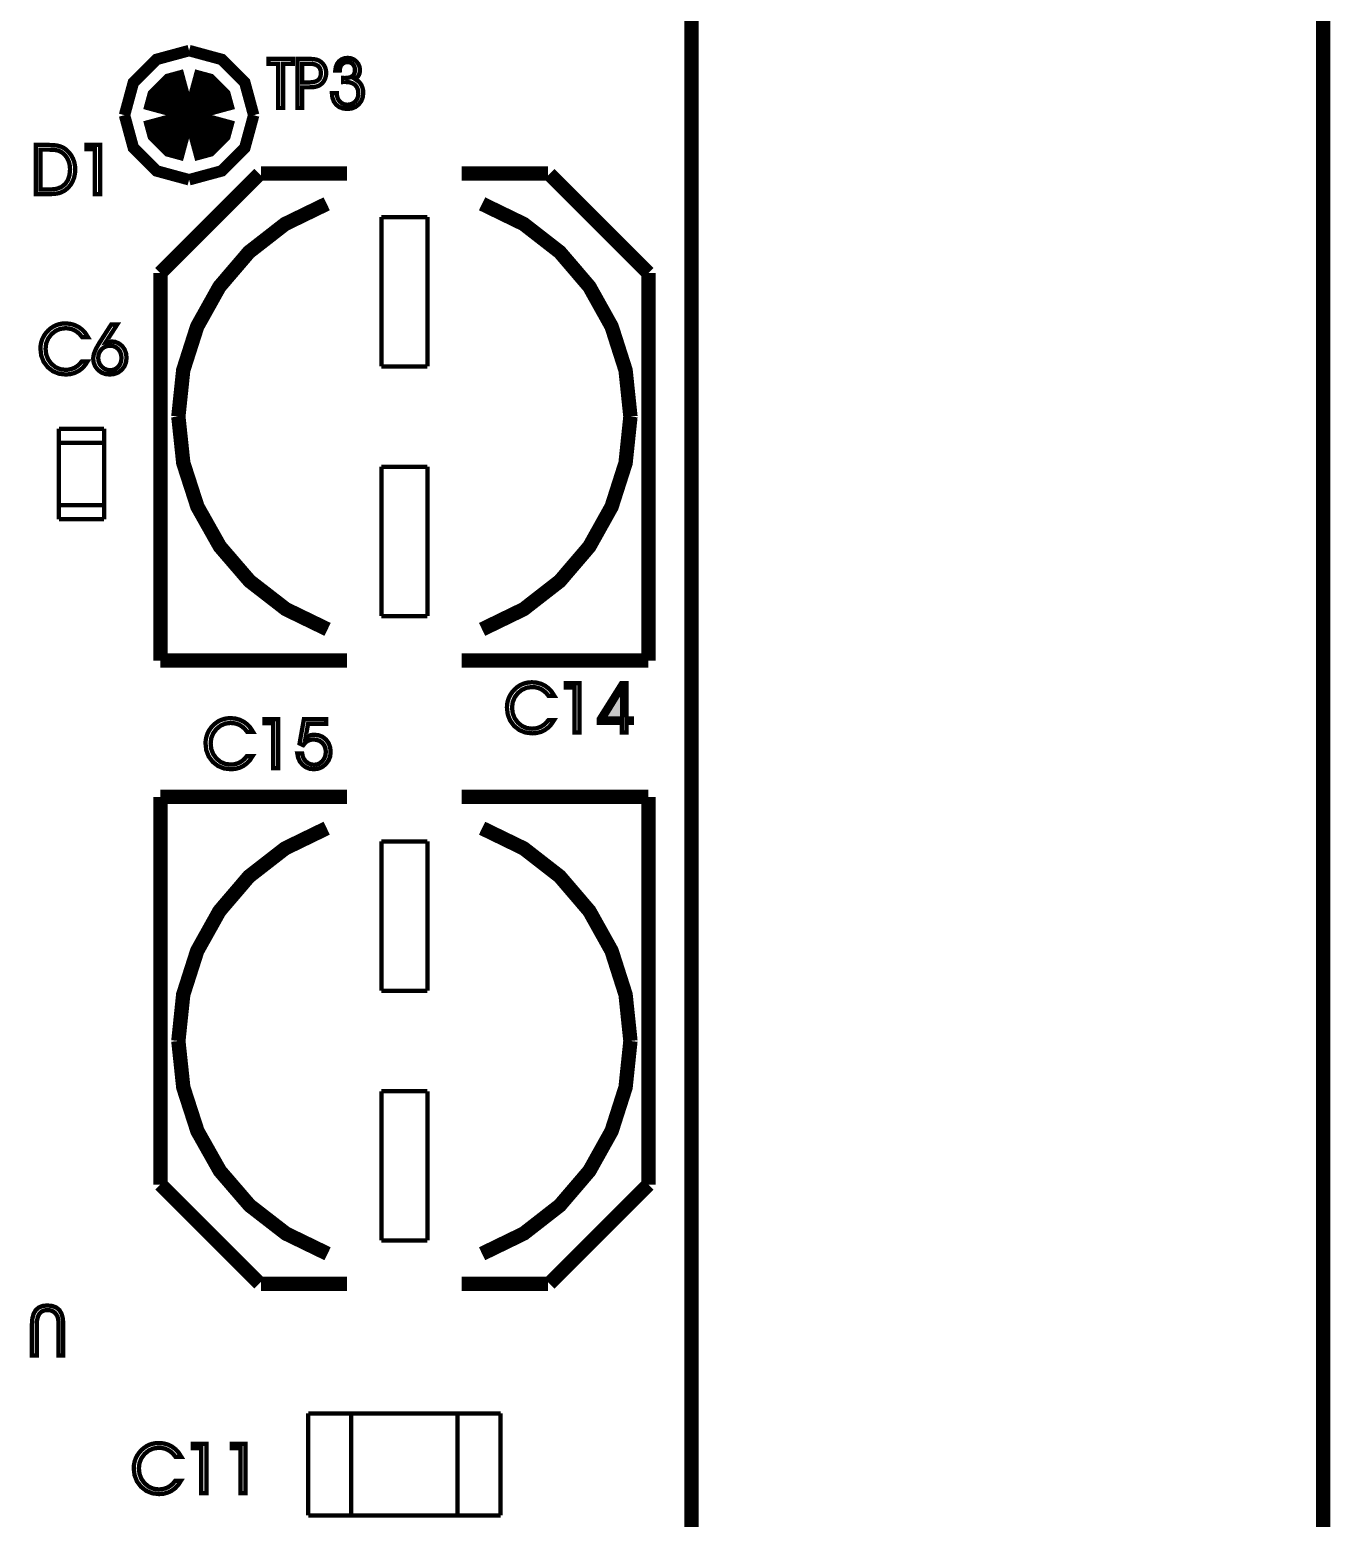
# Model space of a CAD drawing. Extents: x -1.96 to 2.19, y -1.6 to 2.11.
# Drawn here: x 1.281 to 2.187, y 0.451 to 1.488 of the extents above; entities that cross this region are included whole.
import ezdxf

# ---------------------------------------------------------------- set-up
doc = ezdxf.new("R2010")
doc.units = 0
doc.header["$LTSCALE"] = 0.000394
for name, color, linetype in [('KO', 7, 'CONTINUOUS'), ('M4', 7, 'CONTINUOUS'), ('ML', 7, 'CONTINUOUS'), ('TO', 7, 'CONTINUOUS')]:
    doc.layers.add(name, color=color, linetype=linetype)

msp = doc.modelspace()

# ---------------------------------------------------------------- linework, layer by layer
at = {"layer": 'KO', "color": 7, "linetype": 'CONTINUOUS', "const_width": 0.01}
for points in [[(1.741563, -1.596524), (1.741563, 2.103472)], [(2.181563, -1.596524), (2.181563, 2.103472)]]:
    msp.add_lwpolyline(points, dxfattribs=at)
at = {"layer": 'M4', "color": 7, "linetype": 'CONTINUOUS', "const_width": 0.003}
for points in [[(1.525563, 1.253472), (1.525563, 1.357472)], [(1.525563, 1.357472), (1.557563, 1.357472)], [(1.557563, 1.253472), (1.557563, 1.357472)], [(1.525563, 1.253472), (1.557563, 1.253472)], [(1.300815, 1.209969), (1.332307, 1.209969)], [(1.300815, 1.146976), (1.300815, 1.209969)], [(1.332307, 1.146976), (1.332307, 1.209969)], [(1.300815, 1.200126), (1.332307, 1.200126)], [(1.525563, 1.079472), (1.525563, 1.183472)], [(1.525563, 1.183472), (1.557563, 1.183472)], [(1.557563, 1.079472), (1.557563, 1.183472)], [(1.300815, 1.156819), (1.332307, 1.156819)], [(1.300815, 1.146976), (1.332307, 1.146976)], [(1.525563, 1.079472), (1.557563, 1.079472)], [(1.525563, 0.818472), (1.525563, 0.922472)], [(1.525563, 0.922472), (1.557563, 0.922472)], [(1.557563, 0.818472), (1.557563, 0.922472)], [(1.525563, 0.818472), (1.557563, 0.818472)], [(1.525563, 0.644472), (1.525563, 0.748472)], [(1.525563, 0.748472), (1.557563, 0.748472)], [(1.557563, 0.644472), (1.557563, 0.748472)], [(1.525563, 0.644472), (1.557563, 0.644472)], [(1.474563, 0.452972), (1.474563, 0.523972)], [(1.474563, 0.523972), (1.608563, 0.523972)], [(1.504563, 0.452972), (1.504563, 0.523972)], [(1.578563, 0.523972), (1.608563, 0.523972)], [(1.578563, 0.452972), (1.578563, 0.523972)], [(1.608563, 0.452972), (1.608563, 0.523972)], [(1.474563, 0.452972), (1.608563, 0.452972)]]:
    msp.add_lwpolyline(points, dxfattribs=at)
at = {"layer": 'ML', "color": 7, "linetype": 'CONTINUOUS', "const_width": 0.0325}
for points in [[(1.391563, 1.44472), (1.383373, 1.442497), (1.377539, 1.436662), (1.375315, 1.428472)], [(1.391563, 1.44472), (1.383373, 1.442497), (1.377539, 1.436662), (1.375315, 1.428472)], [(1.407811, 1.428472), (1.405587, 1.436662), (1.399753, 1.442497), (1.391563, 1.44472)], [(1.407811, 1.428472), (1.405587, 1.436662), (1.399753, 1.442497), (1.391563, 1.44472)], [(1.375315, 1.428472), (1.377539, 1.420283), (1.383373, 1.414448), (1.391563, 1.412224)], [(1.375315, 1.428472), (1.377539, 1.420283), (1.383373, 1.414448), (1.391563, 1.412224)], [(1.391563, 1.412224), (1.399753, 1.414448), (1.405587, 1.420283), (1.407811, 1.428472)], [(1.391563, 1.412224), (1.399753, 1.414448), (1.405587, 1.420283), (1.407811, 1.428472)]]:
    msp.add_lwpolyline(points, dxfattribs=at)
at = {"layer": 'TO', "color": 7, "linetype": 'CONTINUOUS'}
for points, const_width in [([(1.391563, 1.473469), (1.368881, 1.46731), (1.352722, 1.451153), (1.346563, 1.428472)], 0.008), ([(1.391563, 1.473469), (1.368881, 1.46731), (1.352722, 1.451153), (1.346563, 1.428472)], 0.008), ([(1.436563, 1.428472), (1.430404, 1.451153), (1.414245, 1.46731), (1.391563, 1.473469)], 0.008), ([(1.436563, 1.428472), (1.430404, 1.451153), (1.414245, 1.46731), (1.391563, 1.473469)], 0.008), ([(1.457051, 1.433472), (1.453689, 1.433472), (1.453689, 1.464339), (1.446843, 1.464339), (1.446843, 1.467701), (1.463894, 1.467701), (1.463894, 1.464339), (1.457051, 1.464339), (1.457051, 1.433472)], 0.003), ([(1.457051, 1.433472), (1.453689, 1.433472), (1.453689, 1.464339), (1.446843, 1.464339), (1.446843, 1.467701), (1.463894, 1.467701), (1.463894, 1.464339), (1.457051, 1.464339), (1.457051, 1.433472)], 0.003), ([(1.466988, 1.467701), (1.474252, 1.467701), (1.476198, 1.467664), (1.477866, 1.467555), (1.479256, 1.467374), (1.480442, 1.467112), (1.481483, 1.466758), (1.482386, 1.466315), (1.483777, 1.465316), (1.484933, 1.464137), (1.485854, 1.462776), (1.486526, 1.461263), (1.486929, 1.45963), (1.487063, 1.457874), (1.486943, 1.456192), (1.486581, 1.454599), (1.485972, 1.453091), (1.485147, 1.451723), (1.484131, 1.450559), (1.482925, 1.449598), (1.481958, 1.449043), (1.480874, 1.448598), (1.479673, 1.448268), (1.478293, 1.448041), (1.476685, 1.447904), (1.474843, 1.447858), (1.47035, 1.447858), (1.47035, 1.433472), (1.466988, 1.433472), (1.466988, 1.467701)], 0.003), ([(1.466988, 1.467701), (1.474252, 1.467701), (1.476198, 1.467664), (1.477866, 1.467555), (1.479256, 1.467374), (1.480442, 1.467112), (1.481483, 1.466758), (1.482386, 1.466315), (1.483777, 1.465316), (1.484933, 1.464137), (1.485854, 1.462776), (1.486526, 1.461263), (1.486929, 1.45963), (1.487063, 1.457874), (1.486943, 1.456192), (1.486581, 1.454599), (1.485972, 1.453091), (1.485147, 1.451723), (1.484131, 1.450559), (1.482925, 1.449598), (1.481958, 1.449043), (1.480874, 1.448598), (1.479673, 1.448268), (1.478293, 1.448041), (1.476685, 1.447904), (1.474843, 1.447858), (1.47035, 1.447858), (1.47035, 1.433472), (1.466988, 1.433472), (1.466988, 1.467701)], 0.003), ([(1.47035, 1.464339), (1.47035, 1.451291), (1.475311, 1.451291), (1.47783, 1.451466), (1.479867, 1.451991), (1.481425, 1.452866), (1.482521, 1.454107), (1.483178, 1.455729), (1.483398, 1.457736), (1.483176, 1.459818), (1.482513, 1.461489), (1.481409, 1.462752), (1.479816, 1.463634), (1.477689, 1.464163), (1.475028, 1.464339), (1.47035, 1.464339)], 0.003), ([(1.47035, 1.464339), (1.47035, 1.451291), (1.475311, 1.451291), (1.47783, 1.451466), (1.479867, 1.451991), (1.481425, 1.452866), (1.482521, 1.454107), (1.483178, 1.455729), (1.483398, 1.457736), (1.483176, 1.459818), (1.482513, 1.461489), (1.481409, 1.462752), (1.479816, 1.463634), (1.477689, 1.464163), (1.475028, 1.464339), (1.47035, 1.464339)], 0.003), ([(1.494461, 1.443862), (1.494461, 1.443583), (1.494694, 1.44145), (1.495395, 1.439575), (1.496563, 1.437957), (1.498078, 1.436719), (1.499813, 1.435976), (1.501772, 1.435728), (1.503878, 1.435974), (1.505723, 1.436713), (1.507307, 1.437949), (1.508516, 1.439568), (1.50924, 1.44146), (1.50948, 1.44363), (1.509225, 1.446036), (1.508458, 1.448024), (1.507181, 1.449591), (1.505407, 1.450721), (1.503157, 1.451397), (1.500433, 1.451622), (1.500045, 1.451622), (1.49972, 1.45162), (1.499461, 1.451614), (1.499241, 1.451604), (1.499042, 1.45159), (1.498858, 1.451575), (1.498858, 1.454421), (1.499038, 1.454406), (1.499225, 1.454392), (1.499421, 1.454382), (1.499662, 1.454376), (1.499968, 1.454374), (1.500343, 1.454374), (1.502411, 1.454529), (1.504106, 1.454995), (1.505429, 1.455772), (1.506374, 1.45686), (1.506941, 1.458249), (1.50713, 1.459941), (1.506967, 1.461451), (1.50648, 1.462769), (1.505669, 1.463898), (1.504617, 1.464759), (1.503397, 1.465274), (1.502012, 1.465445), (1.500455, 1.465277), (1.499139, 1.464772), (1.498063, 1.463929), (1.497258, 1.462784), (1.496764, 1.461371), (1.496579, 1.459685), (1.493449, 1.459685), (1.49383, 1.462168), (1.494683, 1.464284), (1.496012, 1.466031), (1.497744, 1.467337), (1.499798, 1.468121), (1.502173, 1.468382), (1.504392, 1.468104), (1.506379, 1.467269), (1.508134, 1.465878), (1.509499, 1.464107), (1.510318, 1.462127), (1.510591, 1.459941), (1.510502, 1.458637), (1.510238, 1.457449), (1.509803, 1.456378), (1.509168, 1.455397), (1.508325, 1.45447), (1.507276, 1.453594), (1.508984, 1.452507), (1.510386, 1.451212), (1.51148, 1.449705), (1.512263, 1.447995), (1.512735, 1.44608), (1.512894, 1.443961), (1.512548, 1.440975), (1.511511, 1.438324), (1.50978, 1.436008), (1.507525, 1.434222), (1.50492, 1.433149), (1.501965, 1.432791), (1.498853, 1.43312), (1.49621, 1.434106), (1.494035, 1.435752), (1.49241, 1.437968), (1.491415, 1.440672), (1.491051, 1.443862), (1.494461, 1.443862)], 0.003), ([(1.494461, 1.443862), (1.494461, 1.443583), (1.494694, 1.44145), (1.495395, 1.439575), (1.496563, 1.437957), (1.498078, 1.436719), (1.499813, 1.435976), (1.501772, 1.435728), (1.503878, 1.435974), (1.505723, 1.436713), (1.507307, 1.437949), (1.508516, 1.439568), (1.50924, 1.44146), (1.50948, 1.44363), (1.509225, 1.446036), (1.508458, 1.448024), (1.507181, 1.449591), (1.505407, 1.450721), (1.503157, 1.451397), (1.500433, 1.451622), (1.500045, 1.451622), (1.49972, 1.45162), (1.499461, 1.451614), (1.499241, 1.451604), (1.499042, 1.45159), (1.498858, 1.451575), (1.498858, 1.454421), (1.499038, 1.454406), (1.499225, 1.454392), (1.499421, 1.454382), (1.499662, 1.454376), (1.499968, 1.454374), (1.500343, 1.454374), (1.502411, 1.454529), (1.504106, 1.454995), (1.505429, 1.455772), (1.506374, 1.45686), (1.506941, 1.458249), (1.50713, 1.459941), (1.506967, 1.461451), (1.50648, 1.462769), (1.505669, 1.463898), (1.504617, 1.464759), (1.503397, 1.465274), (1.502012, 1.465445), (1.500455, 1.465277), (1.499139, 1.464772), (1.498063, 1.463929), (1.497258, 1.462784), (1.496764, 1.461371), (1.496579, 1.459685), (1.493449, 1.459685), (1.49383, 1.462168), (1.494683, 1.464284), (1.496012, 1.466031), (1.497744, 1.467337), (1.499798, 1.468121), (1.502173, 1.468382), (1.504392, 1.468104), (1.506379, 1.467269), (1.508134, 1.465878), (1.509499, 1.464107), (1.510318, 1.462127), (1.510591, 1.459941), (1.510502, 1.458637), (1.510238, 1.457449), (1.509803, 1.456378), (1.509168, 1.455397), (1.508325, 1.45447), (1.507276, 1.453594), (1.508984, 1.452507), (1.510386, 1.451212), (1.51148, 1.449705), (1.512263, 1.447995), (1.512735, 1.44608), (1.512894, 1.443961), (1.512548, 1.440975), (1.511511, 1.438324), (1.50978, 1.436008), (1.507525, 1.434222), (1.50492, 1.433149), (1.501965, 1.432791), (1.498853, 1.43312), (1.49621, 1.434106), (1.494035, 1.435752), (1.49241, 1.437968), (1.491415, 1.440672), (1.491051, 1.443862), (1.494461, 1.443862)], 0.003), ([(1.346563, 1.428472), (1.352722, 1.405792), (1.368881, 1.389635), (1.391563, 1.383476)], 0.008), ([(1.346563, 1.428472), (1.352722, 1.405792), (1.368881, 1.389635), (1.391563, 1.383476)], 0.008), ([(1.391563, 1.383476), (1.414245, 1.389635), (1.430404, 1.405792), (1.436563, 1.428472)], 0.008), ([(1.391563, 1.383476), (1.414245, 1.389635), (1.430404, 1.405792), (1.436563, 1.428472)], 0.008), ([(1.28474, 1.407701), (1.294472, 1.407701), (1.297011, 1.407612), (1.299264, 1.407346), (1.301228, 1.406898), (1.302986, 1.406262), (1.304596, 1.40541), (1.306059, 1.404339), (1.307876, 1.402571), (1.309397, 1.400558), (1.310626, 1.398299), (1.311527, 1.39586), (1.312065, 1.393314), (1.312244, 1.390657), (1.312046, 1.387724), (1.31145, 1.38497), (1.310457, 1.382394), (1.309102, 1.380061), (1.307417, 1.378037), (1.305402, 1.376319), (1.303923, 1.375398), (1.302363, 1.374668), (1.300724, 1.37413), (1.298745, 1.373763), (1.296159, 1.373545), (1.292965, 1.373472), (1.28474, 1.373472), (1.28474, 1.407701)], 0.003), ([(1.28474, 1.407701), (1.294472, 1.407701), (1.297011, 1.407612), (1.299264, 1.407346), (1.301228, 1.406898), (1.302986, 1.406262), (1.304596, 1.40541), (1.306059, 1.404339), (1.307876, 1.402571), (1.309397, 1.400558), (1.310626, 1.398299), (1.311527, 1.39586), (1.312065, 1.393314), (1.312244, 1.390657), (1.312046, 1.387724), (1.31145, 1.38497), (1.310457, 1.382394), (1.309102, 1.380061), (1.307417, 1.378037), (1.305402, 1.376319), (1.303923, 1.375398), (1.302363, 1.374668), (1.300724, 1.37413), (1.298745, 1.373763), (1.296159, 1.373545), (1.292965, 1.373472), (1.28474, 1.373472), (1.28474, 1.407701)], 0.003), ([(1.288055, 1.404437), (1.288055, 1.376689), (1.295035, 1.376689), (1.299056, 1.377096), (1.30241, 1.378319), (1.305094, 1.380358), (1.307056, 1.383144), (1.308234, 1.386608), (1.308626, 1.390748), (1.308493, 1.392934), (1.308094, 1.395004), (1.307433, 1.396957), (1.306515, 1.398751), (1.305368, 1.400345), (1.303996, 1.401732), (1.302838, 1.402611), (1.301593, 1.403305), (1.30026, 1.403811), (1.29867, 1.404159), (1.296664, 1.404367), (1.29424, 1.404437), (1.288055, 1.404437)], 0.003), ([(1.288055, 1.404437), (1.288055, 1.376689), (1.295035, 1.376689), (1.299056, 1.377096), (1.30241, 1.378319), (1.305094, 1.380358), (1.307056, 1.383144), (1.308234, 1.386608), (1.308626, 1.390748), (1.308493, 1.392934), (1.308094, 1.395004), (1.307433, 1.396957), (1.306515, 1.398751), (1.305368, 1.400345), (1.303996, 1.401732), (1.302838, 1.402611), (1.301593, 1.403305), (1.30026, 1.403811), (1.29867, 1.404159), (1.296664, 1.404367), (1.29424, 1.404437), (1.288055, 1.404437)], 0.003), ([(1.329559, 1.373472), (1.325988, 1.373472), (1.325988, 1.404764), (1.32002, 1.404764), (1.32002, 1.407701), (1.329559, 1.407701), (1.329559, 1.373472)], 0.003), ([(1.329559, 1.373472), (1.325988, 1.373472), (1.325988, 1.404764), (1.32002, 1.404764), (1.32002, 1.407701), (1.329559, 1.407701), (1.329559, 1.373472)], 0.003), ([(1.371563, 1.318472), (1.440563, 1.387472)], 0.01), ([(1.441563, 1.387764), (1.501563, 1.387764)], 0.01), ([(1.581563, 1.387764), (1.641563, 1.387764)], 0.01), ([(1.642563, 1.387472), (1.711563, 1.318472)], 0.01), ([(1.487429, 1.36672), (1.458416, 1.35262), (1.433298, 1.33307), (1.412691, 1.308974), (1.39721, 1.281239), (1.38747, 1.25077), (1.384087, 1.218472)], 0.01), ([(1.487429, 1.36672), (1.458416, 1.35262), (1.433298, 1.33307), (1.412691, 1.308974), (1.39721, 1.281239), (1.38747, 1.25077), (1.384087, 1.218472)], 0.01), ([(1.699035, 1.218472), (1.695652, 1.25077), (1.685912, 1.281239), (1.670431, 1.308974), (1.649824, 1.33307), (1.624706, 1.35262), (1.595693, 1.36672)], 0.01), ([(1.699035, 1.218472), (1.695652, 1.25077), (1.685912, 1.281239), (1.670431, 1.308974), (1.649824, 1.33307), (1.624706, 1.35262), (1.595693, 1.36672)], 0.01), ([(1.371563, 1.048472), (1.371563, 1.318472)], 0.01), ([(1.711563, 1.048472), (1.711563, 1.318472)], 0.01), ([(1.317028, 1.273843), (1.315434, 1.275784), (1.313718, 1.277353), (1.311878, 1.278543), (1.309894, 1.279379), (1.307732, 1.27988), (1.305394, 1.280047), (1.301768, 1.279577), (1.298511, 1.278166), (1.295622, 1.275819), (1.29337, 1.272816), (1.29202, 1.26946), (1.291571, 1.265748), (1.29202, 1.261829), (1.293365, 1.258341), (1.295606, 1.255283), (1.298485, 1.252923), (1.301746, 1.251505), (1.305394, 1.251031), (1.307686, 1.251197), (1.309827, 1.251692), (1.311815, 1.252516), (1.313641, 1.253666), (1.3153, 1.255141), (1.316795, 1.256937), (1.320791, 1.256937), (1.319049, 1.254244), (1.316949, 1.25199), (1.314492, 1.250173), (1.311754, 1.248851), (1.3088, 1.248056), (1.305626, 1.247791), (1.300874, 1.248364), (1.296679, 1.25008), (1.293039, 1.252941), (1.290239, 1.256655), (1.288559, 1.260942), (1.288, 1.265795), (1.288152, 1.268151), (1.288607, 1.270424), (1.289362, 1.272614), (1.290412, 1.274695), (1.291744, 1.276631), (1.293358, 1.278425), (1.295055, 1.279923), (1.296885, 1.281155), (1.298846, 1.282122), (1.300933, 1.282823), (1.303131, 1.283242), (1.305441, 1.283382), (1.30873, 1.283106), (1.311789, 1.282278), (1.314622, 1.280898), (1.317152, 1.279006), (1.319302, 1.276655), (1.321071, 1.273843), (1.317028, 1.273843)], 0.003), ([(1.317028, 1.273843), (1.315434, 1.275784), (1.313718, 1.277353), (1.311878, 1.278543), (1.309894, 1.279379), (1.307732, 1.27988), (1.305394, 1.280047), (1.301768, 1.279577), (1.298511, 1.278166), (1.295622, 1.275819), (1.29337, 1.272816), (1.29202, 1.26946), (1.291571, 1.265748), (1.29202, 1.261829), (1.293365, 1.258341), (1.295606, 1.255283), (1.298485, 1.252923), (1.301746, 1.251505), (1.305394, 1.251031), (1.307686, 1.251197), (1.309827, 1.251692), (1.311815, 1.252516), (1.313641, 1.253666), (1.3153, 1.255141), (1.316795, 1.256937), (1.320791, 1.256937), (1.319049, 1.254244), (1.316949, 1.25199), (1.314492, 1.250173), (1.311754, 1.248851), (1.3088, 1.248056), (1.305626, 1.247791), (1.300874, 1.248364), (1.296679, 1.25008), (1.293039, 1.252941), (1.290239, 1.256655), (1.288559, 1.260942), (1.288, 1.265795), (1.288152, 1.268151), (1.288607, 1.270424), (1.289362, 1.272614), (1.290412, 1.274695), (1.291744, 1.276631), (1.293358, 1.278425), (1.295055, 1.279923), (1.296885, 1.281155), (1.298846, 1.282122), (1.300933, 1.282823), (1.303131, 1.283242), (1.305441, 1.283382), (1.30873, 1.283106), (1.311789, 1.282278), (1.314622, 1.280898), (1.317152, 1.279006), (1.319302, 1.276655), (1.321071, 1.273843), (1.317028, 1.273843)], 0.003), ([(1.337358, 1.282701), (1.341539, 1.282701), (1.333555, 1.270339), (1.334268, 1.270492), (1.334942, 1.27062), (1.335579, 1.27072), (1.33617, 1.270794), (1.336723, 1.270837), (1.33724, 1.27085), (1.340164, 1.27049), (1.342731, 1.269409), (1.344941, 1.26761), (1.346632, 1.265257), (1.347644, 1.262537), (1.34798, 1.259449), (1.347612, 1.256285), (1.346508, 1.253502), (1.344669, 1.251102), (1.342264, 1.249264), (1.339466, 1.24816), (1.336276, 1.247791), (1.333143, 1.248153), (1.330391, 1.249237), (1.32802, 1.251047), (1.326196, 1.253384), (1.325101, 1.25606), (1.324736, 1.259071), (1.325207, 1.26207), (1.32662, 1.265611), (1.328972, 1.269697), (1.329231, 1.270087), (1.329442, 1.270409), (1.329606, 1.270665), (1.337358, 1.282701)], 0.003), ([(1.337358, 1.282701), (1.341539, 1.282701), (1.333555, 1.270339), (1.334268, 1.270492), (1.334942, 1.27062), (1.335579, 1.27072), (1.33617, 1.270794), (1.336723, 1.270837), (1.33724, 1.27085), (1.340164, 1.27049), (1.342731, 1.269409), (1.344941, 1.26761), (1.346632, 1.265257), (1.347644, 1.262537), (1.34798, 1.259449), (1.347612, 1.256285), (1.346508, 1.253502), (1.344669, 1.251102), (1.342264, 1.249264), (1.339466, 1.24816), (1.336276, 1.247791), (1.333143, 1.248153), (1.330391, 1.249237), (1.32802, 1.251047), (1.326196, 1.253384), (1.325101, 1.25606), (1.324736, 1.259071), (1.325207, 1.26207), (1.32662, 1.265611), (1.328972, 1.269697), (1.329231, 1.270087), (1.329442, 1.270409), (1.329606, 1.270665), (1.337358, 1.282701)], 0.003), ([(1.336531, 1.267866), (1.334313, 1.267593), (1.332343, 1.266777), (1.330626, 1.265417), (1.329303, 1.263664), (1.328509, 1.261659), (1.328244, 1.259402), (1.328515, 1.257111), (1.329328, 1.255071), (1.330685, 1.25328), (1.332425, 1.251888), (1.33439, 1.251054), (1.336579, 1.250776), (1.338698, 1.251045), (1.340574, 1.251853), (1.342205, 1.253197), (1.343467, 1.254958), (1.344224, 1.257011), (1.344476, 1.259354), (1.344227, 1.261685), (1.343478, 1.263722), (1.342228, 1.265465), (1.3406, 1.266798), (1.3387, 1.267599), (1.336531, 1.267866)], 0.003), ([(1.336531, 1.267866), (1.334313, 1.267593), (1.332343, 1.266777), (1.330626, 1.265417), (1.329303, 1.263664), (1.328509, 1.261659), (1.328244, 1.259402), (1.328515, 1.257111), (1.329328, 1.255071), (1.330685, 1.25328), (1.332425, 1.251888), (1.33439, 1.251054), (1.336579, 1.250776), (1.338698, 1.251045), (1.340574, 1.251853), (1.342205, 1.253197), (1.343467, 1.254958), (1.344224, 1.257011), (1.344476, 1.259354), (1.344227, 1.261685), (1.343478, 1.263722), (1.342228, 1.265465), (1.3406, 1.266798), (1.3387, 1.267599), (1.336531, 1.267866)], 0.003), ([(1.384087, 1.218472), (1.387515, 1.186175), (1.397369, 1.155706), (1.412999, 1.127971), (1.433754, 1.103875), (1.458987, 1.084324), (1.488047, 1.070224)], 0.01), ([(1.384087, 1.218472), (1.387515, 1.186175), (1.397369, 1.155706), (1.412999, 1.127971), (1.433754, 1.103875), (1.458987, 1.084324), (1.488047, 1.070224)], 0.01), ([(1.595693, 1.070224), (1.624706, 1.084324), (1.649824, 1.103875), (1.670431, 1.127971), (1.685912, 1.155706), (1.695652, 1.186175), (1.699035, 1.218472)], 0.01), ([(1.595693, 1.070224), (1.624706, 1.084324), (1.649824, 1.103875), (1.670431, 1.127971), (1.685912, 1.155706), (1.695652, 1.186175), (1.699035, 1.218472)], 0.01), ([(1.371563, 1.048472), (1.501563, 1.048472)], 0.01), ([(1.581563, 1.048472), (1.711563, 1.048472)], 0.01), ([(1.642028, 1.023843), (1.640434, 1.025784), (1.638718, 1.027353), (1.636878, 1.028543), (1.634894, 1.029379), (1.632732, 1.02988), (1.630394, 1.030047), (1.626768, 1.029577), (1.623511, 1.028166), (1.620622, 1.025819), (1.61837, 1.022816), (1.61702, 1.01946), (1.616571, 1.015748), (1.61702, 1.011829), (1.618365, 1.008341), (1.620606, 1.005283), (1.623485, 1.002923), (1.626746, 1.001505), (1.630394, 1.001031), (1.632686, 1.001197), (1.634827, 1.001692), (1.636815, 1.002516), (1.638641, 1.003666), (1.6403, 1.005141), (1.641795, 1.006937), (1.645791, 1.006937), (1.644049, 1.004244), (1.641949, 1.00199), (1.639492, 1.000173), (1.636754, 0.998851), (1.6338, 0.998056), (1.630626, 0.997791), (1.625874, 0.998364), (1.621679, 1.00008), (1.618039, 1.002941), (1.615239, 1.006655), (1.613559, 1.010942), (1.613, 1.015795), (1.613152, 1.018151), (1.613607, 1.020424), (1.614362, 1.022614), (1.615412, 1.024695), (1.616744, 1.026631), (1.618358, 1.028425), (1.620055, 1.029923), (1.621885, 1.031155), (1.623846, 1.032122), (1.625933, 1.032823), (1.628131, 1.033242), (1.630441, 1.033382), (1.63373, 1.033106), (1.636789, 1.032278), (1.639622, 1.030898), (1.642152, 1.029006), (1.644302, 1.026655), (1.646071, 1.023843), (1.642028, 1.023843)], 0.003), ([(1.642028, 1.023843), (1.640434, 1.025784), (1.638718, 1.027353), (1.636878, 1.028543), (1.634894, 1.029379), (1.632732, 1.02988), (1.630394, 1.030047), (1.626768, 1.029577), (1.623511, 1.028166), (1.620622, 1.025819), (1.61837, 1.022816), (1.61702, 1.01946), (1.616571, 1.015748), (1.61702, 1.011829), (1.618365, 1.008341), (1.620606, 1.005283), (1.623485, 1.002923), (1.626746, 1.001505), (1.630394, 1.001031), (1.632686, 1.001197), (1.634827, 1.001692), (1.636815, 1.002516), (1.638641, 1.003666), (1.6403, 1.005141), (1.641795, 1.006937), (1.645791, 1.006937), (1.644049, 1.004244), (1.641949, 1.00199), (1.639492, 1.000173), (1.636754, 0.998851), (1.6338, 0.998056), (1.630626, 0.997791), (1.625874, 0.998364), (1.621679, 1.00008), (1.618039, 1.002941), (1.615239, 1.006655), (1.613559, 1.010942), (1.613, 1.015795), (1.613152, 1.018151), (1.613607, 1.020424), (1.614362, 1.022614), (1.615412, 1.024695), (1.616744, 1.026631), (1.618358, 1.028425), (1.620055, 1.029923), (1.621885, 1.031155), (1.623846, 1.032122), (1.625933, 1.032823), (1.628131, 1.033242), (1.630441, 1.033382), (1.63373, 1.033106), (1.636789, 1.032278), (1.639622, 1.030898), (1.642152, 1.029006), (1.644302, 1.026655), (1.646071, 1.023843), (1.642028, 1.023843)], 0.003), ([(1.66365, 0.998472), (1.660079, 0.998472), (1.660079, 1.029764), (1.65411, 1.029764), (1.65411, 1.032701), (1.66365, 1.032701), (1.66365, 0.998472)], 0.003), ([(1.66365, 0.998472), (1.660079, 0.998472), (1.660079, 1.029764), (1.65411, 1.029764), (1.65411, 1.032701), (1.66365, 1.032701), (1.66365, 0.998472)], 0.003), ([(1.696378, 0.998472), (1.693067, 0.998472), (1.693067, 1.005083), (1.677035, 1.005083), (1.677035, 1.008067), (1.692543, 1.032701), (1.696378, 1.032701), (1.696378, 1.008067), (1.700094, 1.008067), (1.700094, 1.005083), (1.696378, 1.005083), (1.696378, 0.998472)], 0.003), ([(1.696378, 0.998472), (1.693067, 0.998472), (1.693067, 1.005083), (1.677035, 1.005083), (1.677035, 1.008067), (1.692543, 1.032701), (1.696378, 1.032701), (1.696378, 1.008067), (1.700094, 1.008067), (1.700094, 1.005083), (1.696378, 1.005083), (1.696378, 0.998472)], 0.003), ([(1.693161, 1.008067), (1.693299, 1.028752), (1.680555, 1.008067), (1.693161, 1.008067)], 0.003), ([(1.693161, 1.008067), (1.693299, 1.028752), (1.680555, 1.008067), (1.693161, 1.008067)], 0.003), ([(1.432028, 0.998843), (1.430434, 1.000784), (1.428718, 1.002353), (1.426878, 1.003543), (1.424894, 1.004379), (1.422732, 1.00488), (1.420394, 1.005047), (1.416768, 1.004577), (1.413511, 1.003166), (1.410622, 1.000819), (1.40837, 0.997816), (1.40702, 0.99446), (1.406571, 0.990748), (1.40702, 0.986829), (1.408365, 0.983341), (1.410606, 0.980283), (1.413485, 0.977923), (1.416746, 0.976505), (1.420394, 0.976031), (1.422686, 0.976197), (1.424827, 0.976692), (1.426815, 0.977516), (1.428641, 0.978666), (1.4303, 0.980141), (1.431795, 0.981937), (1.435791, 0.981937), (1.434049, 0.979244), (1.431949, 0.97699), (1.429492, 0.975173), (1.426754, 0.973851), (1.4238, 0.973056), (1.420626, 0.972791), (1.415874, 0.973364), (1.411679, 0.97508), (1.408039, 0.977941), (1.405239, 0.981655), (1.403559, 0.985942), (1.403, 0.990795), (1.403152, 0.993151), (1.403607, 0.995424), (1.404362, 0.997614), (1.405412, 0.999695), (1.406744, 1.001631), (1.408358, 1.003425), (1.410055, 1.004923), (1.411885, 1.006155), (1.413846, 1.007122), (1.415933, 1.007823), (1.418131, 1.008242), (1.420441, 1.008382), (1.42373, 1.008106), (1.426789, 1.007278), (1.429622, 1.005898), (1.432152, 1.004006), (1.434302, 1.001655), (1.436071, 0.998843), (1.432028, 0.998843)], 0.003), ([(1.432028, 0.998843), (1.430434, 1.000784), (1.428718, 1.002353), (1.426878, 1.003543), (1.424894, 1.004379), (1.422732, 1.00488), (1.420394, 1.005047), (1.416768, 1.004577), (1.413511, 1.003166), (1.410622, 1.000819), (1.40837, 0.997816), (1.40702, 0.99446), (1.406571, 0.990748), (1.40702, 0.986829), (1.408365, 0.983341), (1.410606, 0.980283), (1.413485, 0.977923), (1.416746, 0.976505), (1.420394, 0.976031), (1.422686, 0.976197), (1.424827, 0.976692), (1.426815, 0.977516), (1.428641, 0.978666), (1.4303, 0.980141), (1.431795, 0.981937), (1.435791, 0.981937), (1.434049, 0.979244), (1.431949, 0.97699), (1.429492, 0.975173), (1.426754, 0.973851), (1.4238, 0.973056), (1.420626, 0.972791), (1.415874, 0.973364), (1.411679, 0.97508), (1.408039, 0.977941), (1.405239, 0.981655), (1.403559, 0.985942), (1.403, 0.990795), (1.403152, 0.993151), (1.403607, 0.995424), (1.404362, 0.997614), (1.405412, 0.999695), (1.406744, 1.001631), (1.408358, 1.003425), (1.410055, 1.004923), (1.411885, 1.006155), (1.413846, 1.007122), (1.415933, 1.007823), (1.418131, 1.008242), (1.420441, 1.008382), (1.42373, 1.008106), (1.426789, 1.007278), (1.429622, 1.005898), (1.432152, 1.004006), (1.434302, 1.001655), (1.436071, 0.998843), (1.432028, 0.998843)], 0.003), ([(1.45365, 0.973472), (1.450079, 0.973472), (1.450079, 1.004764), (1.44411, 1.004764), (1.44411, 1.007701), (1.45365, 1.007701), (1.45365, 0.973472)], 0.003), ([(1.45365, 0.973472), (1.450079, 0.973472), (1.450079, 1.004764), (1.44411, 1.004764), (1.44411, 1.007701), (1.45365, 1.007701), (1.45365, 0.973472)], 0.003), ([(1.466937, 0.983862), (1.470346, 0.983862), (1.470722, 0.981751), (1.471591, 0.979862), (1.472957, 0.978197), (1.474656, 0.976906), (1.476536, 0.976129), (1.478598, 0.97587), (1.480781, 0.976159), (1.482729, 0.977026), (1.484437, 0.978472), (1.485762, 0.980335), (1.486558, 0.982471), (1.486823, 0.984874), (1.486558, 0.987279), (1.485762, 0.989359), (1.484437, 0.991118), (1.482684, 0.992441), (1.480603, 0.993235), (1.478197, 0.9935), (1.47679, 0.99339), (1.475474, 0.993063), (1.474248, 0.99252), (1.473118, 0.991757), (1.472077, 0.990768), (1.471126, 0.989551), (1.468535, 0.990748), (1.471567, 1.007701), (1.487004, 1.007701), (1.487004, 1.004339), (1.474441, 1.004339), (1.472724, 0.994791), (1.473705, 0.995433), (1.474678, 0.995946), (1.475646, 0.996331), (1.476639, 0.9966), (1.477684, 0.996761), (1.47878, 0.996815), (1.481917, 0.996438), (1.484654, 0.995308), (1.486988, 0.993429), (1.488761, 0.990964), (1.489826, 0.988082), (1.490181, 0.98478), (1.489802, 0.981622), (1.488663, 0.978794), (1.486764, 0.976295), (1.484322, 0.974349), (1.481558, 0.973181), (1.478476, 0.972791), (1.475543, 0.973137), (1.47291, 0.974174), (1.470583, 0.975906), (1.468726, 0.978174), (1.46751, 0.980827), (1.466937, 0.983862)], 0.003), ([(1.466937, 0.983862), (1.470346, 0.983862), (1.470722, 0.981751), (1.471591, 0.979862), (1.472957, 0.978197), (1.474656, 0.976906), (1.476536, 0.976129), (1.478598, 0.97587), (1.480781, 0.976159), (1.482729, 0.977026), (1.484437, 0.978472), (1.485762, 0.980335), (1.486558, 0.982471), (1.486823, 0.984874), (1.486558, 0.987279), (1.485762, 0.989359), (1.484437, 0.991118), (1.482684, 0.992441), (1.480603, 0.993235), (1.478197, 0.9935), (1.47679, 0.99339), (1.475474, 0.993063), (1.474248, 0.99252), (1.473118, 0.991757), (1.472077, 0.990768), (1.471126, 0.989551), (1.468535, 0.990748), (1.471567, 1.007701), (1.487004, 1.007701), (1.487004, 1.004339), (1.474441, 1.004339), (1.472724, 0.994791), (1.473705, 0.995433), (1.474678, 0.995946), (1.475646, 0.996331), (1.476639, 0.9966), (1.477684, 0.996761), (1.47878, 0.996815), (1.481917, 0.996438), (1.484654, 0.995308), (1.486988, 0.993429), (1.488761, 0.990964), (1.489826, 0.988082), (1.490181, 0.98478), (1.489802, 0.981622), (1.488663, 0.978794), (1.486764, 0.976295), (1.484322, 0.974349), (1.481558, 0.973181), (1.478476, 0.972791), (1.475543, 0.973137), (1.47291, 0.974174), (1.470583, 0.975906), (1.468726, 0.978174), (1.46751, 0.980827), (1.466937, 0.983862)], 0.003), ([(1.371563, 0.683472), (1.371563, 0.953472)], 0.01), ([(1.371563, 0.953472), (1.501563, 0.953472)], 0.01), ([(1.581563, 0.953472), (1.711563, 0.953472)], 0.01), ([(1.711563, 0.683472), (1.711563, 0.953472)], 0.01), ([(1.487429, 0.93172), (1.458416, 0.91762), (1.433298, 0.89807), (1.412691, 0.873974), (1.39721, 0.846239), (1.38747, 0.81577), (1.384087, 0.783472)], 0.01), ([(1.487429, 0.93172), (1.458416, 0.91762), (1.433298, 0.89807), (1.412691, 0.873974), (1.39721, 0.846239), (1.38747, 0.81577), (1.384087, 0.783472)], 0.01), ([(1.699035, 0.783472), (1.695652, 0.81577), (1.685912, 0.846239), (1.670431, 0.873974), (1.649824, 0.89807), (1.624706, 0.91762), (1.595693, 0.93172)], 0.01), ([(1.699035, 0.783472), (1.695652, 0.81577), (1.685912, 0.846239), (1.670431, 0.873974), (1.649824, 0.89807), (1.624706, 0.91762), (1.595693, 0.93172)], 0.01), ([(1.384087, 0.783472), (1.387515, 0.751175), (1.397369, 0.720706), (1.412999, 0.692971), (1.433754, 0.668875), (1.458987, 0.649324), (1.488047, 0.635224)], 0.01), ([(1.384087, 0.783472), (1.387515, 0.751175), (1.397369, 0.720706), (1.412999, 0.692971), (1.433754, 0.668875), (1.458987, 0.649324), (1.488047, 0.635224)], 0.01), ([(1.595693, 0.635224), (1.624706, 0.649324), (1.649824, 0.668875), (1.670431, 0.692971), (1.685912, 0.720706), (1.695652, 0.751175), (1.699035, 0.783472)], 0.01), ([(1.595693, 0.635224), (1.624706, 0.649324), (1.649824, 0.668875), (1.670431, 0.692971), (1.685912, 0.720706), (1.695652, 0.751175), (1.699035, 0.783472)], 0.01), ([(1.371563, 0.683472), (1.440563, 0.614472)], 0.01), ([(1.642563, 0.614472), (1.711563, 0.683472)], 0.01), ([(1.441563, 0.614181), (1.501563, 0.614181)], 0.01), ([(1.581563, 0.614181), (1.641563, 0.614181)], 0.01), ([(1.303906, 0.564244), (1.300547, 0.564244), (1.300547, 0.58589), (1.300525, 0.587427), (1.300458, 0.588683), (1.300346, 0.589654), (1.300182, 0.590455), (1.29996, 0.59119), (1.299677, 0.591862), (1.298968, 0.593073), (1.298072, 0.594092), (1.296984, 0.594917), (1.295751, 0.595533), (1.294413, 0.595901), (1.292972, 0.596024), (1.290611, 0.59573), (1.288699, 0.594848), (1.287232, 0.593378), (1.286205, 0.591296), (1.285588, 0.588564), (1.285382, 0.585185), (1.285382, 0.564244), (1.282067, 0.564244), (1.282067, 0.586012), (1.282361, 0.590072), (1.283244, 0.59338), (1.284717, 0.595937), (1.28678, 0.597749), (1.289456, 0.598838), (1.29274, 0.599201), (1.296241, 0.598845), (1.299061, 0.597778), (1.301205, 0.596), (1.302706, 0.593473), (1.303606, 0.590143), (1.303906, 0.586012), (1.303906, 0.564244)], 0.003), ([(1.303906, 0.564244), (1.300547, 0.564244), (1.300547, 0.58589), (1.300525, 0.587427), (1.300458, 0.588683), (1.300346, 0.589654), (1.300182, 0.590455), (1.29996, 0.59119), (1.299677, 0.591862), (1.298968, 0.593073), (1.298072, 0.594092), (1.296984, 0.594917), (1.295751, 0.595533), (1.294413, 0.595901), (1.292972, 0.596024), (1.290611, 0.59573), (1.288699, 0.594848), (1.287232, 0.593378), (1.286205, 0.591296), (1.285588, 0.588564), (1.285382, 0.585185), (1.285382, 0.564244), (1.282067, 0.564244), (1.282067, 0.586012), (1.282361, 0.590072), (1.283244, 0.59338), (1.284717, 0.595937), (1.28678, 0.597749), (1.289456, 0.598838), (1.29274, 0.599201), (1.296241, 0.598845), (1.299061, 0.597778), (1.301205, 0.596), (1.302706, 0.593473), (1.303606, 0.590143), (1.303906, 0.586012), (1.303906, 0.564244)], 0.003), ([(1.382028, 0.493843), (1.380434, 0.495784), (1.378718, 0.497353), (1.376878, 0.498543), (1.374894, 0.499379), (1.372732, 0.49988), (1.370394, 0.500047), (1.366768, 0.499577), (1.363511, 0.498166), (1.360622, 0.495819), (1.35837, 0.492816), (1.35702, 0.48946), (1.356571, 0.485748), (1.35702, 0.481829), (1.358365, 0.478341), (1.360606, 0.475283), (1.363485, 0.472923), (1.366746, 0.471505), (1.370394, 0.471031), (1.372686, 0.471197), (1.374827, 0.471692), (1.376815, 0.472516), (1.378641, 0.473666), (1.3803, 0.475141), (1.381795, 0.476937), (1.385791, 0.476937), (1.384049, 0.474244), (1.381949, 0.47199), (1.379492, 0.470173), (1.376754, 0.468851), (1.3738, 0.468056), (1.370626, 0.467791), (1.365874, 0.468364), (1.361679, 0.47008), (1.358039, 0.472941), (1.355239, 0.476655), (1.353559, 0.480942), (1.353, 0.485795), (1.353152, 0.488151), (1.353607, 0.490424), (1.354362, 0.492614), (1.355412, 0.494695), (1.356744, 0.496631), (1.358358, 0.498425), (1.360055, 0.499923), (1.361885, 0.501155), (1.363846, 0.502122), (1.365933, 0.502823), (1.368131, 0.503242), (1.370441, 0.503382), (1.37373, 0.503106), (1.376789, 0.502278), (1.379622, 0.500898), (1.382152, 0.499006), (1.384302, 0.496655), (1.386071, 0.493843), (1.382028, 0.493843)], 0.003), ([(1.382028, 0.493843), (1.380434, 0.495784), (1.378718, 0.497353), (1.376878, 0.498543), (1.374894, 0.499379), (1.372732, 0.49988), (1.370394, 0.500047), (1.366768, 0.499577), (1.363511, 0.498166), (1.360622, 0.495819), (1.35837, 0.492816), (1.35702, 0.48946), (1.356571, 0.485748), (1.35702, 0.481829), (1.358365, 0.478341), (1.360606, 0.475283), (1.363485, 0.472923), (1.366746, 0.471505), (1.370394, 0.471031), (1.372686, 0.471197), (1.374827, 0.471692), (1.376815, 0.472516), (1.378641, 0.473666), (1.3803, 0.475141), (1.381795, 0.476937), (1.385791, 0.476937), (1.384049, 0.474244), (1.381949, 0.47199), (1.379492, 0.470173), (1.376754, 0.468851), (1.3738, 0.468056), (1.370626, 0.467791), (1.365874, 0.468364), (1.361679, 0.47008), (1.358039, 0.472941), (1.355239, 0.476655), (1.353559, 0.480942), (1.353, 0.485795), (1.353152, 0.488151), (1.353607, 0.490424), (1.354362, 0.492614), (1.355412, 0.494695), (1.356744, 0.496631), (1.358358, 0.498425), (1.360055, 0.499923), (1.361885, 0.501155), (1.363846, 0.502122), (1.365933, 0.502823), (1.368131, 0.503242), (1.370441, 0.503382), (1.37373, 0.503106), (1.376789, 0.502278), (1.379622, 0.500898), (1.382152, 0.499006), (1.384302, 0.496655), (1.386071, 0.493843), (1.382028, 0.493843)], 0.003), ([(1.40365, 0.468472), (1.400079, 0.468472), (1.400079, 0.499764), (1.39411, 0.499764), (1.39411, 0.502701), (1.40365, 0.502701), (1.40365, 0.468472)], 0.003), ([(1.40365, 0.468472), (1.400079, 0.468472), (1.400079, 0.499764), (1.39411, 0.499764), (1.39411, 0.502701), (1.40365, 0.502701), (1.40365, 0.468472)], 0.003), ([(1.43085, 0.468472), (1.42728, 0.468472), (1.42728, 0.499764), (1.421311, 0.499764), (1.421311, 0.502701), (1.43085, 0.502701), (1.43085, 0.468472)], 0.003), ([(1.43085, 0.468472), (1.42728, 0.468472), (1.42728, 0.499764), (1.421311, 0.499764), (1.421311, 0.502701), (1.43085, 0.502701), (1.43085, 0.468472)], 0.003)]:
    msp.add_lwpolyline(points, dxfattribs=dict(at, const_width=const_width))
at = {"layer": 'TO', "color": 7}
msp.add_solid([(1.693161, 1.008067), (1.693299, 1.028752), (1.693161, 1.008067), (1.680555, 1.008067)], dxfattribs=at)

doc.saveas('drawing.dxf')
